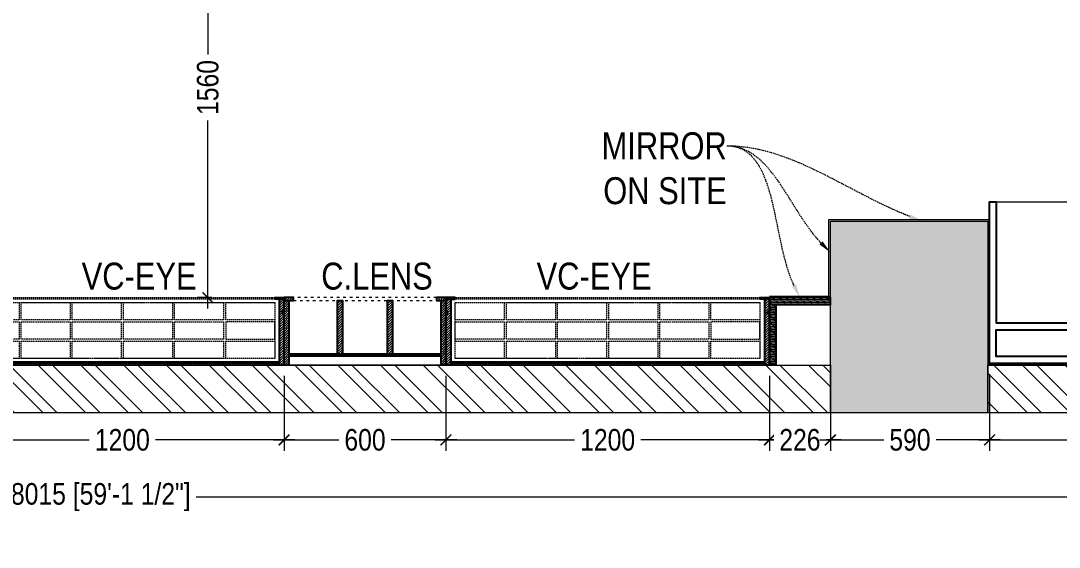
# Model space of a CAD drawing. Header units: millimetres. Extents: x 7389 to 27936, y -894474 to -881284.
# Drawn here: x 18225 to 22076, y -894121 to -892167 of the extents above; entities that cross this region are included whole.
import ezdxf
from ezdxf import colors
from ezdxf.entities.mleader import LeaderData, LeaderLine
from ezdxf.enums import TextEntityAlignment as Align
from ezdxf.lldxf.tags import DXFTag
from ezdxf.math import Vec2, Vec3

# ---------------------------------------------------------------- set-up
doc = ezdxf.new("R2010")
doc.units = ezdxf.units.MM
doc.header["$LTSCALE"] = 40
doc.header["$MEASUREMENT"] = 0
doc.header["$PDMODE"] = 3
for name, pattern in [('a_p6_plan_L18$0$HIDDEN', [0.375, 0.25, -0.125]), ('ACAD_ISO03W100', [30, 12, -18]), ('HIDDEN2', [0.1875, 0.125, -0.0625])]:
    doc.linetypes.add(name, pattern=pattern)
for name, color, linetype, lineweight in [('A-WALL-MASY', 1, 'Continuous', 9), ('Column', 243, 'Continuous', 9), ('Column hatch', 8, 'Continuous', 9), ('dimensions', 149, 'Continuous', 5), ('Floor-Unit', 1, 'Continuous', 13), ('HIDDEN LINE', 177, 'Continuous', 0), ('IM-ANNO-HATCH', 8, 'Continuous', 5), ('LENS_PARTITION', 21, 'Continuous', 25), ('LENS_TEXT', 31, 'HIDDEN2', 5), ('LN-DIMENSION', 252, 'Continuous', 5), ('LN-ELEVATION-1', 81, 'Continuous', 25), ('LN-ELEVATION-3', 125, 'a_p6_plan_L18$0$HIDDEN', 18), ('LN-ELEVATION-4', 145, 'Continuous', 13), ('LN-ELEVATION-5', 167, 'Continuous', 5), ('LN-HATCH', 251, 'Continuous', 0), ('Mirror', 4, 'Continuous', 15), ('wall hatch', 22, 'Continuous', 9)]:
    doc.layers.add(name, color=color, linetype=linetype, lineweight=lineweight)
doc.styles.get("Standard").update_dxf_attribs({"font": 'ARIALN.TTF'})
tags = doc.linetypes.add('DASHED2', pattern=[0.375, 0.25, -0.125]).pattern_tags.tags
tags[6:7] = [DXFTag(74, 4), DXFTag(75, 0), DXFTag(340, '0'), DXFTag(46, 1.0), DXFTag(50, 0.0), DXFTag(44, 0.0), DXFTag(45, 0.0)]
tags[4:5] = [DXFTag(74, 4), DXFTag(75, 0), DXFTag(340, '0'), DXFTag(46, 1.0), DXFTag(50, 0.0), DXFTag(44, 0.0), DXFTag(45, 0.0)]
doc.dimstyles.new('Working', dxfattribs={"dimscale": 0.8, "dimtxt": 100, "dimasz": 50, "dimexe": 50, "dimexo": 50, "dimgap": 25, "dimtad": 0, "dimdec": 0, "dimzin": 0, "dimdsep": 46, "dimtxsty": 'Standard', "dimblk": 'ARCHTICK', "dimcen": 0, "dimdle": 50, "dimclrd": 250, "dimclre": 8, "dimclrt": 7, "dimadec": 0, "dimazin": 0, "dimtfac": 1, "dimtdec": 0, "dimtofl": 0, "dimtmove": 1, "dimatfit": 3, "dimfxl": 3, "dimtolj": 1, "dimlwd": 5, "dimlwe": 0, "dimarcsym": 0})
pattern_1 = [(45, (7858054.0837, 3504049.203), (-4.4901280605, 4.4901280605), [])]
pattern_2 = [(45, (3990327.2935, 1709214.6916), (-4.4901280605, 4.4901280605), [])]

# ---------------------------------------------------------------- blocks, each defined once
blk = doc.blocks.new('serfqrewfqrew')
at = {"layer": 'Column hatch'}
h = blk.add_hatch(color=256, dxfattribs=at)
h.dxf.hatch_style = 1
h.paths.add_polyline_path([(-18243.7, -4751.5), (-17811.8, -4751.5), (-17811.8, -5361.3), (-18243.7, -5361.3)])
h.paths.add_polyline_path([(-18040.5, 0), (-18243.7, 0), (-18243.7, -330.3), (-18040.5, -330.3)])
h.paths.add_polyline_path([(-14864.3, -5361.3), (-14381.5, -5361.3), (-14381.5, -4726.1), (-14864.3, -4726.1)])
h.paths.add_polyline_path([(-11688.2, -4751.5), (-11230.8, -4751.5), (-11230.8, -5361.3), (-11688.2, -5361.3)])
h.paths.add_polyline_path([(-6504.7, -4649.9), (-5920.3, -4649.9), (-5920.3, -5361.3), (-6504.7, -5361.3)])
h.paths.add_polyline_path([(-787.7, -5361.3), (0, -5361.3), (0, -4827.7), (-787.7, -4827.7)])
h.paths.add_polyline_path([(0, -609.8), (-813.1, -609.8), (-813.1, 0), (0, 0)])
at = {"layer": 'wall hatch'}
h = blk.add_hatch(dxfattribs=at)
h.set_pattern_fill('ANSI32', color=256, scale=300, angle=269.87)
h.set_pattern_definition([(314.87, (-17906290.98, 1629025.95), (79.7298001, 79.36881616), []), (314.87, (-17906291.1, 1628972.92), (79.7298001, 79.36881616), [])])
h.paths.add_polyline_path([(-813.1, -228.7), (-18040.5, -228.7), (-18040.5, 0), (-813.1, 0)])
h.paths.add_polyline_path([(-17811.8, -5132.6), (-14864.3, -5132.6), (-14864.3, -5361.3), (-17811.8, -5361.3)])
h.paths.add_polyline_path([(-14381.5, -5158), (-11688.2, -5158), (-11688.2, -5361.3), (-14381.5, -5361.3)])
h.paths.add_polyline_path([(-11230.8, -5183.5), (-6504.7, -5183.5), (-6504.7, -5361.3), (-11230.8, -5361.3)])
h.paths.add_polyline_path([(-5920.3, -5183.5), (-787.7, -5183.5), (-787.7, -5361.3), (-5920.3, -5361.3)])
h.paths.add_polyline_path([(-228.7, -4827.7), (0, -4827.7), (0, -609.8), (-228.7, -609.8)])
at = {"layer": 'A-WALL-MASY'}
for points in [[(-11230.8, -5183.5), (-6504.7, -5183.5), (-6504.7, -5361.3), (-11230.8, -5361.3)], [(-5920.3, -5183.5), (-787.7, -5183.5), (-787.7, -5361.3), (-5920.3, -5361.3)]]:
    blk.add_lwpolyline(points, close=True, dxfattribs=at)
at = {"layer": 'Column'}
blk.add_lwpolyline([(-6504.7, -4649.9), (-5920.3, -4649.9), (-5920.3, -5361.3), (-6504.7, -5361.3)], close=True, dxfattribs=at)
blk = doc.blocks.new('12MM VC PLAN')
at = {"layer": 'LN-HATCH', "ltscale": 0.5}
h = blk.add_hatch(dxfattribs=at)
h.set_pattern_fill('ANSI31', color=256, scale=2)
h.set_pattern_definition([(45, (3760859.753, 1795248.936), (-4.490128061, 4.490128061), [])])
h.paths.add_polyline_path([(-1200, 250), (-1200, 60), (-1194, 60), (-1194, 50), (-1200, 50), (-1200, 6), (-1182, 6), (-1182, 250)])
h = blk.add_hatch(dxfattribs=at)
h.set_pattern_fill('ANSI31', color=256, scale=2)
h.set_pattern_definition(pattern_1)
h.paths.add_polyline_path([(0, 250), (0, 60), (-6, 60), (-6, 50), (0, 50), (0, 6), (-18, 6), (-18, 250)])
h = blk.add_hatch(dxfattribs=at)
h.set_pattern_fill('ANSI31', color=256, scale=2)
h.set_pattern_definition([(45, (7858047.0837, 3504049.203), (-4.4901280605, 4.4901280605), [])])
h.paths.add_polyline_path([(-1165, 6), (-1165, 0), (-1200, 0), (-1200, 6)])
h = blk.add_hatch(dxfattribs=at)
h.set_pattern_fill('ANSI31', color=256, scale=2)
h.set_pattern_definition(pattern_1)
h.paths.add_polyline_path([(-28, 6), (-28, 0), (0, 0), (0, 6)])
at = {"layer": 'LN-ELEVATION-1', "ltscale": 0.5}
for points in [[(-1200, 250), (-1200, 60), (-1194, 60), (-1194, 50), (-1200, 50), (-1200, 6), (-1182, 6), (-1182, 250)], [(-18, 238), (-1182, 238), (-1182, 244), (-18, 244)], [(0, 250), (0, 60), (-6, 60), (-6, 50), (0, 50), (0, 6), (-18, 6), (-18, 250)], [(-1165, 6), (-1165, 0), (-1200, 0), (-1200, 6)], [(-35, 6), (-35, 0), (0, 0), (0, 6)]]:
    blk.add_lwpolyline(points, close=True, dxfattribs=at)
at = {"layer": 'LN-ELEVATION-3', "ltscale": 0.5}
for p, q in [((-1182, 250), (-18, 250)), ((-1165, 6), (-35, 6)), ((-35, 0), (-1165, 0))]:
    blk.add_line(p, q, dxfattribs=at)
for points in [[(-1165, 226), (-35, 226), (-35, 18), (-1165, 18)], [(-1165, 226), (-983.3, 226), (-983.3, 162), (-1165, 162)], [(-975.3, 226), (-793.7, 226), (-793.7, 162), (-975.3, 162)], [(-785.7, 226), (-604, 226), (-604, 162), (-785.7, 162)], [(-596, 226), (-414.3, 226), (-414.3, 162), (-596, 162)], [(-406.3, 226), (-224.7, 226), (-224.7, 162), (-406.3, 162)], [(-216.7, 226), (-35, 226), (-35, 162), (-216.7, 162)], [(-1165, 90), (-983.3, 90), (-983.3, 154), (-1165, 154)], [(-975.3, 154), (-793.7, 154), (-793.7, 90), (-975.3, 90)], [(-785.7, 154), (-604, 154), (-604, 90), (-785.7, 90)], [(-596, 154), (-414.3, 154), (-414.3, 90), (-596, 90)], [(-406.3, 154), (-224.7, 154), (-224.7, 90), (-406.3, 90)], [(-216.7, 154), (-35, 154), (-35, 90), (-216.7, 90)], [(-1165, 82), (-983.3, 82), (-983.3, 18), (-1165, 18)], [(-975.3, 82), (-793.7, 82), (-793.7, 18), (-975.3, 18)], [(-785.7, 82), (-604, 82), (-604, 18), (-785.7, 18)], [(-596, 82), (-414.3, 82), (-414.3, 18), (-596, 18)], [(-406.3, 82), (-224.7, 82), (-224.7, 18), (-406.3, 18)], [(-216.7, 82), (-35, 82), (-35, 18), (-216.7, 18)]]:
    blk.add_lwpolyline(points, close=True, dxfattribs=at)
blk = doc.blocks.new('DGHRTGUJTW')
at = {"layer": 'LN-HATCH', "ltscale": 0.5}
h = blk.add_hatch(dxfattribs=at)
h.set_pattern_fill('ANSI31', color=256, scale=2)
h.set_pattern_definition(pattern_2)
h.paths.add_polyline_path([(-600, 0), (-582, 0), (-582, -240), (-600, -240)])
h = blk.add_hatch(dxfattribs=at)
h.set_pattern_fill('ANSI31', color=256, scale=2)
h.set_pattern_definition([(45, (3975657.573, 1709214.6916), (-4.490128061, 4.490128061), [])])
h.paths.add_polyline_path([(-18, 0), (0, 0), (0, -240), (-18, -240)])
h = blk.add_hatch(dxfattribs=at)
h.set_pattern_fill('ANSI31', color=256, scale=2)
h.set_pattern_definition([(45, (3990252.2935, 1709214.6916), (-4.4901280605, 4.4901280605), [])])
h.paths.add_polyline_path([(-582, -40), (-18, -40), (-18, -34), (-582, -34)])
h = blk.add_hatch(dxfattribs=at)
h.set_pattern_fill('ANSI31', color=256, scale=2)
h.set_pattern_definition([(45, (3990275.2935, 1709214.6916), (-4.4901280605, 4.4901280605), [])])
h.paths.add_polyline_path([(-402, -40), (-384, -40), (-384, -240), (-402, -240)])
h = blk.add_hatch(dxfattribs=at)
h.set_pattern_fill('ANSI31', color=256, scale=2)
h.set_pattern_definition([(45, (3990229.2935, 1709214.6916), (-4.4901280605, 4.4901280605), [])])
h.paths.add_polyline_path([(-216, -40), (-198, -40), (-198, -240), (-216, -240)])
h = blk.add_hatch(dxfattribs=at)
h.set_pattern_fill('ANSI31', color=256, scale=2)
h.set_pattern_definition(pattern_2)
h.paths.add_polyline_path([(-600, -250), (-565, -250), (-565, -240), (-600, -240)])
h = blk.add_hatch(dxfattribs=at)
h.set_pattern_fill('ANSI31', color=256, scale=2)
h.set_pattern_definition([(45, (3990177.2935, 1709214.6916), (-4.4901280605, 4.4901280605), [])])
h.paths.add_polyline_path([(-35, -250), (0, -250), (0, -240), (-35, -240)])
at = {"layer": 'HIDDEN LINE', "linetype": 'ACAD_ISO03W100', "ltscale": 0.02}
for p, q in [((-35, -240), (-565, -240)), ((-565, -250), (-35, -250))]:
    blk.add_line(p, q, dxfattribs=at)
at = {"layer": 'LN-ELEVATION-1', "ltscale": 0.5}
for points in [[(-600, 0), (-582, 0), (-582, -240), (-600, -240)], [(-18, 0), (0, 0), (0, -240), (-18, -240)], [(-582, -40), (-18, -40), (-18, -34), (-582, -34)], [(-402, -40), (-384, -40), (-384, -240), (-402, -240)], [(-216, -40), (-198, -40), (-198, -240), (-216, -240)], [(-600, -250), (-565, -250), (-565, -240), (-600, -240)], [(-35, -250), (0, -250), (0, -240), (-35, -240)]]:
    blk.add_lwpolyline(points, close=True, dxfattribs=at)
at = {"layer": 'LN-ELEVATION-4'}
blk.add_line((-18, 0), (-582, 0), dxfattribs=at)
blk = doc.blocks.new('R-Table-1200')
at = {"layer": 'Floor-Unit', "color": 1}
blk.add_lwpolyline([(-404.5, 178.7), (-404.5, -56.3), (-158.5, -56.3), (-158.5, 178.7)], close=True, dxfattribs=at)
at = {"layer": 'LN-DIMENSION', "ltscale": 0.5}
blk.add_lwpolyline([(-9, -225), (-575, -225), (-575, 225), (-9, 225)], close=True, dxfattribs=at)
at = {"layer": 'LN-ELEVATION-1'}
blk.add_lwpolyline([(-575, -225), (-600, -225), (-600, 375), (600, 375), (600, -225), (575, -225), (575, 225), (-575, 225)], close=True, dxfattribs=at)
at = {"layer": 'LN-ELEVATION-1', "ltscale": 0.5}
for points in [[(-575, 350), (575, 350), (575, 250), (-575, 250)], [(-9, 225), (9, 225), (9, -225), (-9, -225)]]:
    blk.add_lwpolyline(points, close=True, dxfattribs=at)
at = {"layer": 'LN-ELEVATION-5', "ltscale": 0.5}
blk.add_lwpolyline([(575, -225), (-575, -225)], dxfattribs=at)
blk.add_attdef('SIZE', (-557.7, -216.5), '', height=25)
blk.add_attdef('NAME', text='', height=100).set_placement((-411.8, -254.3), align=Align.TOP_LEFT)
at = {"layer": 'LENS_TEXT', "color": 0, "insert": (-403.4, -157.5), "char_height": 90, "attachment_point": 7}
blk.add_mtext_dynamic_manual_height_columns('\\pxqc;LENSO\\PMETER', width=249.839, gutter_width=1, heights=[0], dxfattribs=at)
blk = doc.blocks.new('_ArchTick')
at = {"const_width": 0.15}
blk.add_lwpolyline([(-0.5, -0.5), (0.5, 0.5)], dxfattribs=at)
blk = doc.blocks.new('*D73')
at = {"layer": 'Defpoints', "color": 0, "ltscale": 50, "transparency": 16777216}
for p in [(18001.5, -893444.7), (19201.5, -893444.7), (19201.5, -893723)]:
    blk.add_point(p, dxfattribs=at)
at = {"layer": 'dimensions', "color": 8, "linetype": 'DASHED2', "lineweight": 0, "ltscale": 50, "transparency": 16777216}
for p, q in [((18001.5, -893484.7), (18001.5, -893763)), ((19201.5, -893484.7), (19201.5, -893763))]:
    blk.add_line(p, q, dxfattribs=at)
at = {"layer": 'dimensions', "color": 250, "linetype": 'DASHED2', "lineweight": 5, "ltscale": 50, "transparency": 16777216}
for p, q in [((17961.5, -893723), (18486.8, -893723)), ((19241.5, -893723), (18716.3, -893723))]:
    blk.add_line(p, q, dxfattribs=at)
at = {"layer": 'dimensions', "color": 250, "lineweight": 5, "ltscale": 50, "transparency": 16777216, "xscale": 40, "yscale": 40, "zscale": 40, "rotation": 180}
blk.add_blockref('_ArchTick', (18001.5, -893723), dxfattribs=at)
at = {"layer": 'dimensions', "color": 250, "lineweight": 5, "ltscale": 50, "transparency": 16777216, "xscale": 40, "yscale": 40, "zscale": 40}
blk.add_blockref('_ArchTick', (19201.5, -893723), dxfattribs=at)
at = {"layer": 'dimensions', "color": 7, "ltscale": 50, "transparency": 16777216, "insert": (18601.5, -893723), "char_height": 80, "attachment_point": 5, "bg_fill": 3, "box_fill_scale": 1.25, "bg_fill_color": 9, "bg_fill_true_color": 13158600, "bg_fill_transparency": 0}
blk.add_mtext('\\A1;1200', dxfattribs=at)
blk = doc.blocks.new('*D74')
at = {"layer": 'Defpoints', "color": 0, "ltscale": 50, "transparency": 16777216}
for p in [(19201.5, -893444.7), (19801.5, -893444.7), (19801.5, -893723)]:
    blk.add_point(p, dxfattribs=at)
at = {"layer": 'dimensions', "color": 8, "linetype": 'DASHED2', "lineweight": 0, "ltscale": 50, "transparency": 16777216}
for p, q in [((19201.5, -893484.7), (19201.5, -893763)), ((19801.5, -893484.7), (19801.5, -893763))]:
    blk.add_line(p, q, dxfattribs=at)
at = {"layer": 'dimensions', "color": 250, "linetype": 'DASHED2', "lineweight": 5, "ltscale": 50, "transparency": 16777216}
for p, q in [((19161.5, -893723), (19409, -893723)), ((19841.5, -893723), (19594.1, -893723))]:
    blk.add_line(p, q, dxfattribs=at)
at = {"layer": 'dimensions', "color": 250, "lineweight": 5, "ltscale": 50, "transparency": 16777216, "xscale": 40, "yscale": 40, "zscale": 40, "rotation": 180}
blk.add_blockref('_ArchTick', (19201.5, -893723), dxfattribs=at)
at = {"layer": 'dimensions', "color": 250, "lineweight": 5, "ltscale": 50, "transparency": 16777216, "xscale": 40, "yscale": 40, "zscale": 40}
blk.add_blockref('_ArchTick', (19801.5, -893723), dxfattribs=at)
at = {"layer": 'dimensions', "color": 7, "ltscale": 50, "transparency": 16777216, "insert": (19501.5, -893723), "char_height": 80, "attachment_point": 5, "bg_fill": 3, "box_fill_scale": 1.25, "bg_fill_color": 9, "bg_fill_true_color": 13158600, "bg_fill_transparency": 0}
blk.add_mtext('\\A1;600', dxfattribs=at)
blk = doc.blocks.new('*D75')
at = {"layer": 'Defpoints', "color": 0, "ltscale": 50, "transparency": 16777216}
for p in [(19801.5, -893444.7), (21001.5, -893444.7), (21001.5, -893723)]:
    blk.add_point(p, dxfattribs=at)
at = {"layer": 'dimensions', "color": 8, "linetype": 'DASHED2', "lineweight": 0, "ltscale": 50, "transparency": 16777216}
for p, q in [((19801.5, -893484.7), (19801.5, -893763)), ((21001.5, -893484.7), (21001.5, -893763))]:
    blk.add_line(p, q, dxfattribs=at)
at = {"layer": 'dimensions', "color": 250, "linetype": 'DASHED2', "lineweight": 5, "ltscale": 50, "transparency": 16777216}
for p, q in [((19761.5, -893723), (20286.8, -893723)), ((21041.5, -893723), (20516.3, -893723))]:
    blk.add_line(p, q, dxfattribs=at)
at = {"layer": 'dimensions', "color": 250, "lineweight": 5, "ltscale": 50, "transparency": 16777216, "xscale": 40, "yscale": 40, "zscale": 40, "rotation": 180}
blk.add_blockref('_ArchTick', (19801.5, -893723), dxfattribs=at)
at = {"layer": 'dimensions', "color": 250, "lineweight": 5, "ltscale": 50, "transparency": 16777216, "xscale": 40, "yscale": 40, "zscale": 40}
blk.add_blockref('_ArchTick', (21001.5, -893723), dxfattribs=at)
at = {"layer": 'dimensions', "color": 7, "ltscale": 50, "transparency": 16777216, "insert": (20401.5, -893723), "char_height": 80, "attachment_point": 5, "bg_fill": 3, "box_fill_scale": 1.25, "bg_fill_color": 9, "bg_fill_true_color": 13158600, "bg_fill_transparency": 0}
blk.add_mtext('\\A1;1200', dxfattribs=at)
blk = doc.blocks.new('*D76')
at = {"layer": 'Defpoints', "color": 0, "ltscale": 50, "transparency": 16777216}
for p in [(21001.5, -893444.7), (21227.6, -893444.7)]:
    blk.add_point(p, dxfattribs=at)
at = {"layer": 'dimensions', "color": 8, "linetype": 'DASHED2', "lineweight": 0, "ltscale": 50, "transparency": 16777216}
for p, q in [((21001.5, -893484.7), (21001.5, -893763)), ((21227.6, -893484.7), (21227.6, -893763))]:
    blk.add_line(p, q, dxfattribs=at)
at = {"layer": 'dimensions', "color": 250, "linetype": 'DASHED2', "lineweight": 5, "ltscale": 50, "transparency": 16777216}
for p, q in [((20961.5, -893723), (21021.6, -893723)), ((21267.6, -893723), (21207.6, -893723))]:
    blk.add_line(p, q, dxfattribs=at)
at = {"layer": 'dimensions', "color": 250, "lineweight": 5, "ltscale": 50, "transparency": 16777216, "xscale": 40, "yscale": 40, "zscale": 40, "rotation": 180}
blk.add_blockref('_ArchTick', (21001.5, -893723), dxfattribs=at)
at = {"layer": 'dimensions', "color": 250, "lineweight": 5, "ltscale": 50, "transparency": 16777216, "xscale": 40, "yscale": 40, "zscale": 40}
blk.add_blockref('_ArchTick', (21227.6, -893723), dxfattribs=at)
at = {"layer": 'dimensions', "color": 7, "ltscale": 50, "transparency": 16777216, "insert": (21114.6, -893723), "char_height": 80, "attachment_point": 5, "bg_fill": 3, "box_fill_scale": 1.25, "bg_fill_color": 9, "bg_fill_true_color": 13158600, "bg_fill_transparency": 0}
blk.add_mtext('\\A1;226', dxfattribs=at)
at = {"layer": 'Defpoints', "color": 0, "ltscale": 50, "transparency": 16777216}
blk.add_point((21227.6, -893723), dxfattribs=at)
blk = doc.blocks.new('*D77')
at = {"layer": 'Defpoints', "color": 0, "ltscale": 50, "transparency": 16777216}
for p in [(21227.6, -893444.7), (21818, -893438.7), (21818, -893723)]:
    blk.add_point(p, dxfattribs=at)
at = {"layer": 'dimensions', "color": 8, "linetype": 'DASHED2', "lineweight": 0, "ltscale": 50, "transparency": 16777216}
for p, q in [((21227.6, -893484.7), (21227.6, -893763)), ((21818, -893478.7), (21818, -893763))]:
    blk.add_line(p, q, dxfattribs=at)
at = {"layer": 'dimensions', "color": 250, "linetype": 'DASHED2', "lineweight": 5, "ltscale": 50, "transparency": 16777216}
for p, q in [((21187.6, -893723), (21430.5, -893723)), ((21858, -893723), (21615.2, -893723))]:
    blk.add_line(p, q, dxfattribs=at)
at = {"layer": 'dimensions', "color": 250, "lineweight": 5, "ltscale": 50, "transparency": 16777216, "xscale": 40, "yscale": 40, "zscale": 40, "rotation": 180}
blk.add_blockref('_ArchTick', (21227.6, -893723), dxfattribs=at)
at = {"layer": 'dimensions', "color": 250, "lineweight": 5, "ltscale": 50, "transparency": 16777216, "xscale": 40, "yscale": 40, "zscale": 40}
blk.add_blockref('_ArchTick', (21818, -893723), dxfattribs=at)
at = {"layer": 'dimensions', "color": 7, "ltscale": 50, "transparency": 16777216, "insert": (21522.8, -893723), "char_height": 80, "attachment_point": 5, "bg_fill": 3, "box_fill_scale": 1.25, "bg_fill_color": 9, "bg_fill_true_color": 13158600, "bg_fill_transparency": 0}
blk.add_mtext('\\A1;590', dxfattribs=at)
blk = doc.blocks.new('*D78')
at = {"layer": 'Defpoints', "color": 0, "ltscale": 50, "transparency": 16777216}
for p in [(21818, -893438.7), (23018, -893438.7), (23018, -893723)]:
    blk.add_point(p, dxfattribs=at)
at = {"layer": 'dimensions', "color": 8, "linetype": 'DASHED2', "lineweight": 0, "ltscale": 50, "transparency": 16777216}
for p, q in [((21818, -893478.7), (21818, -893763)), ((23018, -893478.7), (23018, -893763))]:
    blk.add_line(p, q, dxfattribs=at)
at = {"layer": 'dimensions', "color": 250, "linetype": 'DASHED2', "lineweight": 5, "ltscale": 50, "transparency": 16777216}
for p, q in [((21778, -893723), (22303.3, -893723)), ((23058, -893723), (22532.8, -893723))]:
    blk.add_line(p, q, dxfattribs=at)
at = {"layer": 'dimensions', "color": 250, "lineweight": 5, "ltscale": 50, "transparency": 16777216, "xscale": 40, "yscale": 40, "zscale": 40, "rotation": 180}
blk.add_blockref('_ArchTick', (21818, -893723), dxfattribs=at)
at = {"layer": 'dimensions', "color": 250, "lineweight": 5, "ltscale": 50, "transparency": 16777216, "xscale": 40, "yscale": 40, "zscale": 40}
blk.add_blockref('_ArchTick', (23018, -893723), dxfattribs=at)
at = {"layer": 'dimensions', "color": 7, "ltscale": 50, "transparency": 16777216, "insert": (22418, -893723), "char_height": 80, "attachment_point": 5, "bg_fill": 3, "box_fill_scale": 1.25, "bg_fill_color": 9, "bg_fill_true_color": 13158600, "bg_fill_transparency": 0}
blk.add_mtext('\\A1;1200', dxfattribs=at)
blk = doc.blocks.new('*D109')
at = {"layer": 'Defpoints', "color": 0, "ltscale": 50, "transparency": 16777216}
for p in [(19098.7, -891634.3), (18918.5, -893194.7), (18973, -893194.7)]:
    blk.add_point(p, dxfattribs=at)
at = {"layer": 'dimensions', "color": 250, "linetype": 'DASHED2', "lineweight": 5, "ltscale": 50, "transparency": 16777216}
for p, q in [((18918.5, -891594.3), (18918.5, -892299.8)), ((18918.5, -893234.7), (18918.5, -892529.3))]:
    blk.add_line(p, q, dxfattribs=at)
at = {"layer": 'dimensions', "color": 8, "linetype": 'DASHED2', "lineweight": 0, "ltscale": 50, "transparency": 16777216}
for p, q in [((19058.7, -891634.3), (18878.5, -891634.3)), ((18933, -893194.7), (18878.5, -893194.7))]:
    blk.add_line(p, q, dxfattribs=at)
at = {"layer": 'dimensions', "color": 250, "lineweight": 5, "ltscale": 50, "transparency": 16777216, "xscale": 40, "yscale": 40, "zscale": 40}
for p, rotation in [((18918.5, -891634.3), 90), ((18918.5, -893194.7), 270)]:
    blk.add_blockref('_ArchTick', p, dxfattribs=dict(at, rotation=rotation))
at = {"layer": 'dimensions', "color": 7, "ltscale": 50, "transparency": 16777216, "insert": (18918.5, -892414.5), "char_height": 80, "attachment_point": 5, "rotation": 90, "bg_fill": 3, "box_fill_scale": 1.25, "bg_fill_color": 9, "bg_fill_true_color": 13158600, "bg_fill_transparency": 0}
blk.add_mtext('\\A1;1560', dxfattribs=at)
blk = doc.blocks.new('*D119')
at = {"layer": 'Defpoints', "color": 0, "ltscale": 50, "transparency": 16777216}
for p in [(27503.7, -893089), (9488.6, -893622.6), (27503.7, -893935.2)]:
    blk.add_point(p, dxfattribs=at)
at = {"layer": 'dimensions', "color": 8, "linetype": 'DASHED2', "lineweight": 0, "ltscale": 50, "transparency": 16777216}
for p, q in [((27503.7, -893535.2), (27503.7, -893975.2)), ((9488.6, -893662.6), (9488.6, -893975.2))]:
    blk.add_line(p, q, dxfattribs=at)
at = {"layer": 'dimensions', "color": 250, "linetype": 'DASHED2', "lineweight": 5, "ltscale": 50, "transparency": 16777216}
for p, q in [((9448.6, -893935.2), (18125.1, -893935.2)), ((27543.7, -893935.2), (18867.2, -893935.2))]:
    blk.add_line(p, q, dxfattribs=at)
at = {"layer": 'dimensions', "color": 250, "lineweight": 5, "ltscale": 50, "transparency": 16777216, "xscale": 40, "yscale": 40, "zscale": 40, "rotation": 180}
blk.add_blockref('_ArchTick', (9488.6, -893935.2), dxfattribs=at)
at = {"layer": 'dimensions', "color": 250, "lineweight": 5, "ltscale": 50, "transparency": 16777216, "xscale": 40, "yscale": 40, "zscale": 40}
blk.add_blockref('_ArchTick', (27503.7, -893935.2), dxfattribs=at)
at = {"layer": 'dimensions', "color": 7, "ltscale": 50, "transparency": 16777216, "insert": (18496.1, -893935.2), "char_height": 80, "attachment_point": 5, "bg_fill": 3, "box_fill_scale": 1.25, "bg_fill_color": 9, "bg_fill_true_color": 13158600, "bg_fill_transparency": 0}
blk.add_mtext('\\A1;18015 [59\'-1 1/2"]', dxfattribs=at)

msp = doc.modelspace()

# ---------------------------------------------------------------- hatches: boundary and pattern name
at = {"layer": 'IM-ANNO-HATCH'}
h = msp.add_hatch(dxfattribs=at)
h.set_pattern_fill('CORK', color=256, scale=50)
h.set_pattern_definition([(0, (-2583.0746, 0), (0, 6.25), []), (135, (-2579.95, -3.125), (-12.49999998, -12.49999998), [8.8388348, -8.8388348]), (135, (-2578.387, -3.125), (-12.49999998, -12.49999998), [8.8388348, -8.8388348]), (135, (-2576.825, -3.125), (-12.49999998, -12.49999998), [8.8388348, -8.8388348])])
h.paths.add_polyline_path([(21026.5, -893219.7), (21227.6, -893219.7), (21227.6, -893194.7), (21001.5, -893194.7), (21001.5, -893200.7), (21001.5, -893244.7), (21001.5, -893444.7), (21026.5, -893444.7)])

# ---------------------------------------------------------------- linework, layer by layer
at = {"layer": 'LENS_PARTITION'}
msp.add_lwpolyline([(21026.5, -893219.7), (21227.6, -893219.7), (21227.6, -893194.7), (21001.5, -893194.7), (21001.5, -893200.7), (21001.5, -893244.7), (21001.5, -893444.7), (21026.5, -893444.7)], close=True, dxfattribs=at)
at = {"layer": 'Mirror', "lineweight": 0}
for points in [[(21001.5, -893188.7), (21221.6, -893188.7), (21221.6, -892905.1), (21818, -892905.1), (21818, -893444.7)], [(21001.5, -893194.7), (21227.6, -893194.7), (21227.6, -892911.1), (21812, -892911.1), (21812, -893444.7)], [(25088.7, -893438.7), (21812, -893438.7)], [(25088.7, -893444.7), (21812, -893444.7)]]:
    msp.add_lwpolyline(points, dxfattribs=at)

# ---------------------------------------------------------------- block references
msp.add_blockref('serfqrewfqrew', (27732.3, -888261.3))
at = {"layer": 'Floor-Unit', "rotation": 180}
for name, p in [('R-Table-1200', (22418, -893063.7)), ('DGHRTGUJTW', (19201.5, -893444.7))]:
    msp.add_blockref(name, p, dxfattribs=at)
at = {"layer": 'Floor-Unit', "ltscale": 0.5, "rotation": 180}
for p in [(18001.5, -893194.7), (19801.5, -893194.7)]:
    msp.add_blockref('12MM VC PLAN', p, dxfattribs=at)

# ---------------------------------------------------------------- texts
at = {"layer": 'LENS_TEXT', "linetype": 'Continuous', "ltscale": 3, "char_height": 100, "width": 271.785, "attachment_point": 5}
for s, insert in [('\\pxql;VC-EYE', (18586.4, -893115.4)), ('\\pxql;C.LENS', (19475.1, -893115.4)), ('\\pxql;VC-EYE', (20273.9, -893115.4))]:
    msp.add_mtext(s, dxfattribs=dict(at, insert=insert))

# ---------------------------------------------------------------- leaders
at = {"layer": 'LENS_TEXT', "linetype": 'Continuous', "ltscale": 3}
ml = msp.add_multileader_mtext('Standard', dxfattribs=at)
ml.set_content('{\\C256;MIRROR ON SITE}', color=1)
ml.set_leader_properties(color=256, linetype='ByLayer', lineweight=-1)
ml.build(insert=Vec2(0, 0))
ml.multileader.update_dxf_attribs({"leader_type": 2, "dogleg_length": 0.36, "arrow_head_size": 50})
ctx = ml.context
ctx.base_point, ctx.char_height, ctx.arrow_head_size, ctx.landing_gap_size, ctx.plane_origin = Vec3(20389, -892631.8), 100, 50, 0.09, Vec3(22894.4, -892124.9)
ctx.text_align_type = 2
notes = []
notes.append((ctx, [(0, (1, 1, 0), (20843.9, -892631.8), (-1, 0), 0.36, [(1, [(21568.3, -892911.1)], 0, []), (0, [(21114.6, -893194.7)], 0, []), (2, [(21227.6, -893027)], 0, [])])]))
ctx.mtext.insert, ctx.mtext.width, ctx.mtext.alignment, ctx.mtext.flow_direction = Vec3(20843.4, -892580.9), 534.644, 3, 5
for ctx, leaders in notes:
    for number, flags, end, landing, length, lines in leaders:
        leader = LeaderData()
        leader.index, (leader.has_last_leader_line, leader.has_dogleg_vector, leader.attachment_direction) = number, flags
        leader.last_leader_point, leader.dogleg_vector, leader.dogleg_length = Vec3(end), Vec3(landing), length
        for number, points, colour, breaks in lines:
            line = LeaderLine()
            line.index, line.vertices, line.color, line.breaks = number, Vec3.list(points), colors.encode_raw_color(colour), breaks
            leader.lines.append(line)
        ctx.leaders.append(leader)

# ---------------------------------------------------------------- next in the draw order: dimensions: what is measured, and where the dimension line sits
at = {"layer": 'dimensions', "color": 3, "ltscale": 50, "true_color": 0x15f609}
dim = msp.add_linear_dim(base=(18918.5, -893194.7), p1=(19098.7, -891634.3), p2=(18973, -893194.7), angle=90, dimstyle='Working', override={"dimfxl": 500, "dimfxlon": 1, "dimtfill": 1, "dimarcsym": 1}, dxfattribs=at)
dim.commit()
dim.dimension.update_dxf_attribs({"geometry": '*D109', "text_midpoint": (18918.5, -892414.5)})
dim = msp.add_linear_dim(base=(19201.5, -893723), p1=(18001.5, -893444.7), p2=(19201.5, -893444.7), dimstyle='Working', override={"dimfxl": 500, "dimfxlon": 1, "dimtfill": 1, "dimarcsym": 1}, dxfattribs=at)
dim.commit()
dim.dimension.update_dxf_attribs({"geometry": '*D73', "text_midpoint": (18601.5, -893723)})

# ---------------------------------------------------------------- next in the draw order: dimensions: what is measured, and where the dimension line sits
dim = msp.add_linear_dim(base=(19801.5, -893723), p1=(19201.5, -893444.7), p2=(19801.5, -893444.7), dimstyle='Working', override={"dimfxl": 500, "dimfxlon": 1, "dimtfill": 1, "dimarcsym": 1}, dxfattribs=at)
dim.commit()
dim.dimension.update_dxf_attribs({"geometry": '*D74', "text_midpoint": (19501.5, -893723)})

# ---------------------------------------------------------------- next in the draw order: dimensions: what is measured, and where the dimension line sits
dim = msp.add_linear_dim(base=(21001.5, -893723), p1=(19801.5, -893444.7), p2=(21001.5, -893444.7), dimstyle='Working', override={"dimfxl": 500, "dimfxlon": 1, "dimtfill": 1, "dimarcsym": 1}, dxfattribs=at)
dim.commit()
dim.dimension.update_dxf_attribs({"geometry": '*D75', "text_midpoint": (20401.5, -893723)})

# ---------------------------------------------------------------- next in the draw order: dimensions: what is measured, and where the dimension line sits
dim = msp.add_linear_dim(base=(21227.6, -893723), p1=(21001.5, -893444.7), p2=(21227.6, -893444.7), dimstyle='Working', override={"dimfxl": 500, "dimfxlon": 1, "dimtfill": 1, "dimarcsym": 1}, dxfattribs=at)
dim.commit()
dim.dimension.update_dxf_attribs({"geometry": '*D76', "text_midpoint": (21114.6, -893723)})

# ---------------------------------------------------------------- next in the draw order: dimensions: what is measured, and where the dimension line sits
dim = msp.add_linear_dim(base=(21818, -893723), p1=(21227.6, -893444.7), p2=(21818, -893438.7), dimstyle='Working', override={"dimfxl": 500, "dimfxlon": 1, "dimtfill": 1, "dimarcsym": 1}, dxfattribs=at)
dim.commit()
dim.dimension.update_dxf_attribs({"geometry": '*D77', "text_midpoint": (21522.8, -893723)})

# ---------------------------------------------------------------- next in the draw order: dimensions: what is measured, and where the dimension line sits
dim = msp.add_linear_dim(base=(23018, -893723), p1=(21818, -893438.7), p2=(23018, -893438.7), dimstyle='Working', override={"dimfxl": 500, "dimfxlon": 1, "dimtfill": 1, "dimarcsym": 1}, dxfattribs=at)
dim.commit()
dim.dimension.update_dxf_attribs({"geometry": '*D78', "text_midpoint": (22418, -893723)})

# ---------------------------------------------------------------- next in the draw order: dimensions: what is measured, and where the dimension line sits
at = {"layer": 'dimensions', "ltscale": 50}
dim = msp.add_linear_dim(base=(27503.7, -893935.2), p1=(9488.6, -893622.6), p2=(27503.7, -893089), dimstyle='Working', override={"dimfxl": 500, "dimfxlon": 1, "dimtfill": 1, "dimarcsym": 1}, dxfattribs=at)
dim.commit()
dim.dimension.update_dxf_attribs({"geometry": '*D119', "text_midpoint": (18496.1, -893935.2)})

doc.saveas('drawing.dxf')
